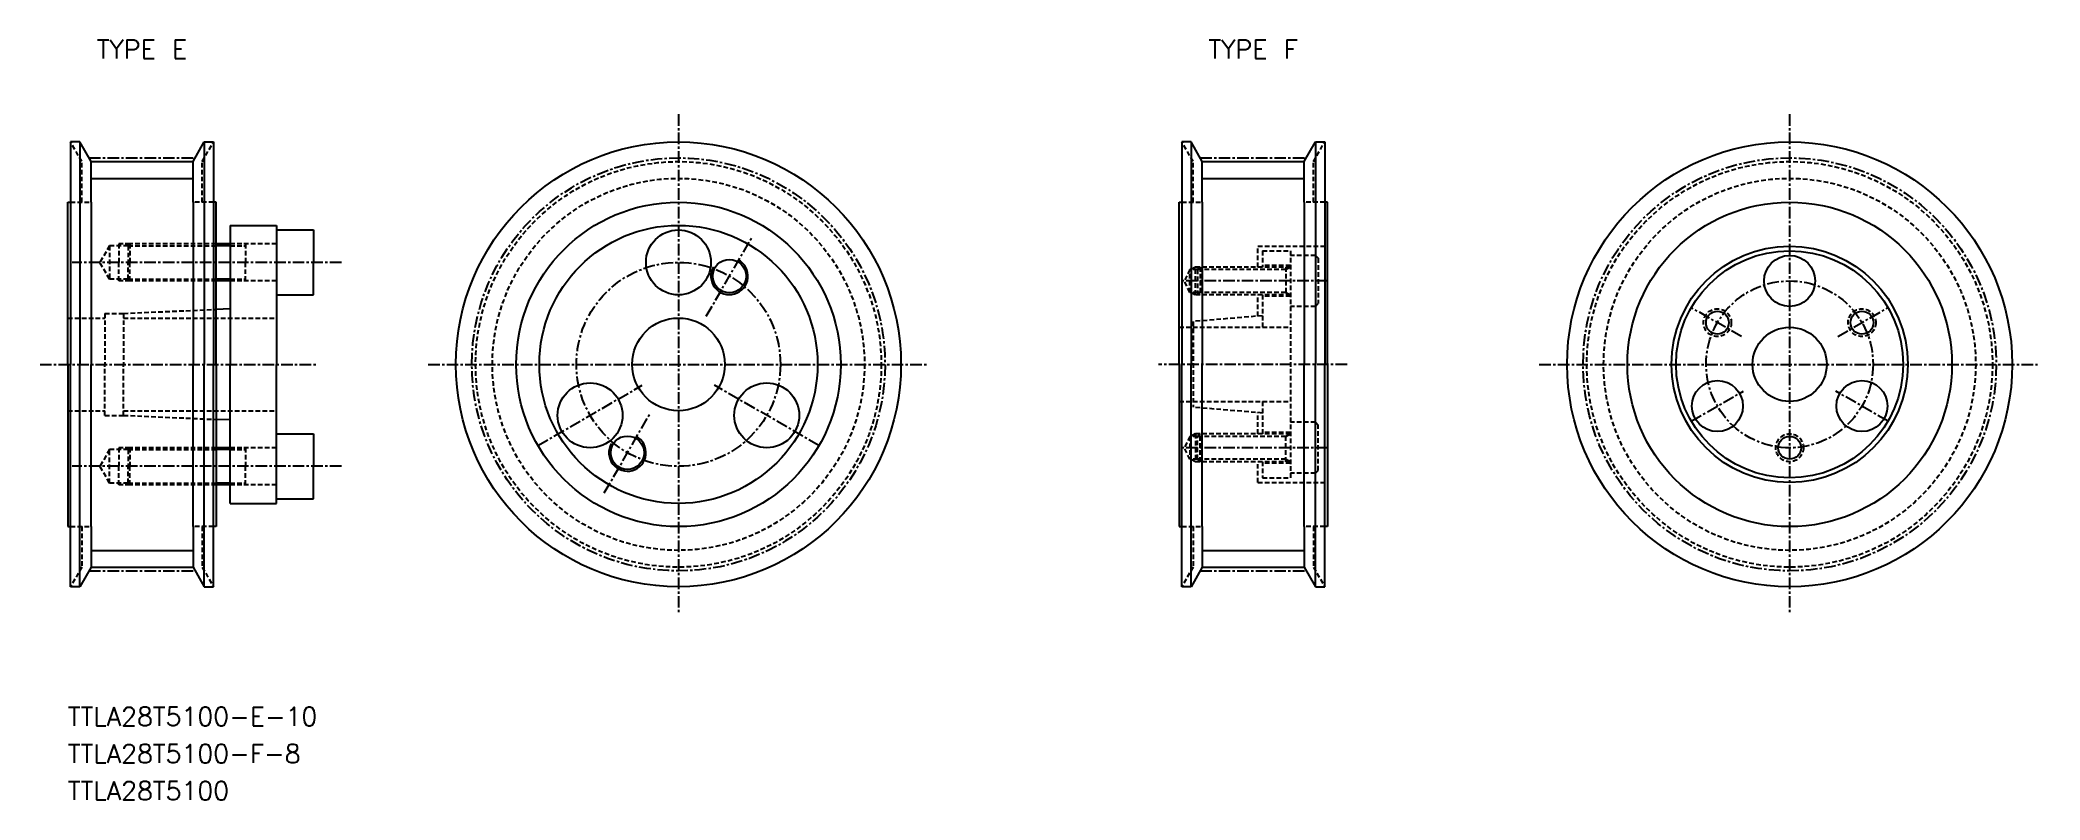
# Model space of a CAD drawing. Extents: x 4701 to 4917, y 16907 to 16989.
import ezdxf
from ezdxf.enums import TextEntityAlignment as Align

# ---------------------------------------------------------------- set-up
doc = ezdxf.new("R2010")
doc.units = 0
doc.linetypes.add('CENTER', pattern=[2, 1.25, -0.25, 0.25, -0.25])
doc.linetypes.add('DASHED', pattern=[0.75, 0.5, -0.25])
doc.layers.get('0').update_dxf_attribs({"linetype": 'CONTINUOUS'})
doc.layers.add('CENTER', color=1, linetype='CENTER')
doc.styles.add('MISUMI', font='txt.shx')

msp = doc.modelspace()

# ---------------------------------------------------------------- linework, layer by layer
at = {"color": 1, "linetype": 'CENTER'}
for p, q in [((4769.91, 16981.36), (4769.91, 16927.36)), ((4889.76, 16981.36), (4889.76, 16927.36)), ((4706.32, 16976.64), (4717.78, 16976.64)), ((4826.18, 16976.64), (4837.63, 16976.64)), ((4701.05, 16954.36), (4730.97, 16954.36)), ((4742.91, 16954.36), (4796.91, 16954.36)), ((4862.76, 16954.36), (4916.76, 16954.36)), ((4706.32, 16932.08), (4717.78, 16932.08)), ((4826.18, 16932.08), (4837.63, 16932.08))]:
    msp.add_line(p, q, dxfattribs=at)
at = {"color": 7, "linetype": 'CONTINUOUS'}
for p, q in [((4705.35, 16978.36), (4704.35, 16978.36)), ((4704.35, 16978.36), (4704.35, 16954.36)), ((4706.55, 16976.23), (4705.35, 16978.36)), ((4705.35, 16978.36), (4705.35, 16954.36)), ((4717.55, 16976.23), (4718.75, 16978.36)), ((4718.75, 16978.36), (4719.75, 16978.36)), ((4718.75, 16978.36), (4718.75, 16954.36)), ((4719.75, 16978.36), (4719.75, 16954.36)), ((4825.21, 16978.36), (4824.21, 16978.36)), ((4824.21, 16978.36), (4824.21, 16954.36)), ((4826.41, 16976.23), (4825.21, 16978.36)), ((4825.21, 16978.36), (4825.21, 16954.36)), ((4837.41, 16976.23), (4838.61, 16978.36)), ((4838.61, 16978.36), (4839.61, 16978.36)), ((4838.61, 16978.36), (4838.61, 16954.36)), ((4839.61, 16978.36), (4839.61, 16954.36)), ((4706.55, 16971.86), (4706.55, 16976.23)), ((4706.55, 16976.23), (4717.55, 16976.23)), ((4717.55, 16971.86), (4717.55, 16976.23)), ((4826.41, 16971.86), (4826.41, 16976.23)), ((4826.41, 16976.23), (4837.41, 16976.23)), ((4837.41, 16971.86), (4837.41, 16976.23)), ((4704.05, 16971.86), (4704.35, 16971.86)), ((4704.05, 16954.36), (4704.05, 16971.86)), ((4706.55, 16971.86), (4706.55, 16954.36)), ((4717.55, 16971.86), (4717.55, 16954.36)), ((4720.05, 16971.86), (4719.75, 16971.86)), ((4720.05, 16954.36), (4720.05, 16971.86)), ((4823.91, 16971.86), (4824.21, 16971.86)), ((4823.91, 16954.36), (4823.91, 16971.86)), ((4826.41, 16971.86), (4826.41, 16954.36)), ((4837.41, 16971.86), (4837.41, 16954.36)), ((4839.91, 16971.86), (4839.61, 16971.86)), ((4839.91, 16954.36), (4839.91, 16971.86)), ((4721.55, 16969.36), (4726.55, 16969.36)), ((4721.55, 16969.36), (4721.55, 16967.36)), ((4726.55, 16969.36), (4726.55, 16968.86)), ((4726.55, 16968.86), (4726.55, 16961.86)), ((4726.55, 16968.86), (4730.55, 16968.86)), ((4730.55, 16968.86), (4730.55, 16965.36)), ((4721.55, 16967.36), (4720.05, 16967.36)), ((4721.55, 16967.36), (4721.55, 16963.36)), ((4730.55, 16961.86), (4730.55, 16965.36)), ((4721.55, 16963.36), (4720.05, 16963.36)), ((4721.55, 16963.36), (4721.55, 16960.36)), ((4726.55, 16961.86), (4726.55, 16954.36)), ((4726.55, 16961.86), (4730.55, 16961.86)), ((4721.55, 16960.36), (4720.05, 16960.29)), ((4721.55, 16960.36), (4721.55, 16954.36)), ((4704.05, 16954.36), (4704.05, 16936.86)), ((4704.35, 16930.36), (4704.35, 16954.36)), ((4705.35, 16930.36), (4705.35, 16954.36)), ((4706.55, 16936.86), (4706.55, 16954.36)), ((4717.55, 16936.86), (4717.55, 16954.36)), ((4718.75, 16930.36), (4718.75, 16954.36)), ((4719.75, 16930.36), (4719.75, 16954.36)), ((4720.05, 16954.36), (4720.05, 16936.86)), ((4721.55, 16948.36), (4721.55, 16954.36)), ((4726.55, 16946.86), (4726.55, 16954.36)), ((4823.91, 16954.36), (4823.91, 16936.86)), ((4824.21, 16930.36), (4824.21, 16954.36)), ((4825.21, 16930.36), (4825.21, 16954.36)), ((4826.41, 16936.86), (4826.41, 16954.36)), ((4837.41, 16936.86), (4837.41, 16954.36)), ((4838.61, 16930.36), (4838.61, 16954.36)), ((4839.61, 16930.36), (4839.61, 16954.36)), ((4839.91, 16954.36), (4839.91, 16936.86)), ((4721.55, 16948.36), (4720.05, 16948.42)), ((4721.55, 16945.36), (4721.55, 16948.36)), ((4726.55, 16939.86), (4726.55, 16946.86)), ((4726.55, 16946.86), (4730.55, 16946.86)), ((4730.55, 16946.86), (4730.55, 16943.36)), ((4721.55, 16945.36), (4720.05, 16945.36)), ((4721.55, 16941.36), (4721.55, 16945.36)), ((4730.55, 16939.86), (4730.55, 16943.36)), ((4721.55, 16941.36), (4720.05, 16941.36)), ((4721.55, 16939.36), (4721.55, 16941.36)), ((4721.55, 16939.36), (4726.55, 16939.36)), ((4726.55, 16939.86), (4730.55, 16939.86)), ((4726.55, 16939.36), (4726.55, 16939.86)), ((4704.05, 16936.86), (4704.35, 16936.86)), ((4706.55, 16936.86), (4706.55, 16932.48)), ((4717.55, 16936.86), (4717.55, 16932.48)), ((4720.05, 16936.86), (4719.75, 16936.86)), ((4823.91, 16936.86), (4824.21, 16936.86)), ((4826.41, 16936.86), (4826.41, 16932.48)), ((4837.41, 16936.86), (4837.41, 16932.48)), ((4839.91, 16936.86), (4839.61, 16936.86)), ((4706.55, 16932.48), (4705.35, 16930.36)), ((4706.55, 16932.48), (4717.55, 16932.48)), ((4717.55, 16932.48), (4718.75, 16930.36)), ((4826.41, 16932.48), (4825.21, 16930.36)), ((4826.41, 16932.48), (4837.41, 16932.48)), ((4837.41, 16932.48), (4838.61, 16930.36)), ((4705.35, 16930.36), (4704.35, 16930.36)), ((4718.75, 16930.36), (4719.75, 16930.36)), ((4825.21, 16930.36), (4824.21, 16930.36)), ((4838.61, 16930.36), (4839.61, 16930.36))]:
    msp.add_line(p, q, dxfattribs=at)
at = {"color": 3, "linetype": 'DASHED'}
for p, q in [((4705.55, 16976.23), (4704.35, 16978.36)), ((4718.55, 16976.23), (4719.75, 16978.36)), ((4825.41, 16976.23), (4824.21, 16978.36)), ((4838.41, 16976.23), (4839.61, 16978.36)), ((4705.55, 16971.86), (4705.55, 16976.23)), ((4718.55, 16971.86), (4718.55, 16976.23)), ((4825.41, 16971.86), (4825.41, 16976.23)), ((4838.41, 16971.86), (4838.41, 16976.23)), ((4704.35, 16971.86), (4706.55, 16971.86)), ((4719.75, 16971.86), (4717.55, 16971.86)), ((4824.21, 16971.86), (4826.41, 16971.86)), ((4839.61, 16971.86), (4837.41, 16971.86)), ((4708.55, 16967.16), (4707.51, 16965.36)), ((4708.55, 16967.16), (4708.55, 16963.56)), ((4710.55, 16967.16), (4708.55, 16967.16)), ((4710.75, 16967.36), (4709.55, 16967.36)), ((4709.55, 16967.36), (4709.55, 16965.36)), ((4710.75, 16967.36), (4710.55, 16967.16)), ((4710.55, 16967.16), (4720.05, 16967.16)), ((4710.55, 16967.16), (4710.55, 16965.36)), ((4720.05, 16967.36), (4710.75, 16967.36)), ((4710.75, 16967.36), (4710.75, 16965.36)), ((4726.55, 16967.36), (4721.55, 16967.36)), ((4721.55, 16967.16), (4723.21, 16967.16)), ((4723.21, 16967.36), (4723.21, 16965.36)), ((4832.41, 16967.11), (4839.91, 16967.11)), ((4832.41, 16964.86), (4832.41, 16967.11)), ((4832.91, 16966.61), (4835.91, 16966.61)), ((4832.91, 16966.61), (4832.91, 16964.86)), ((4835.91, 16966.61), (4835.91, 16942.11)), ((4838.61, 16966.11), (4835.91, 16966.11)), ((4838.61, 16966.11), (4838.61, 16960.61)), ((4838.61, 16966.11), (4838.91, 16965.81)), ((4708.55, 16963.56), (4707.51, 16965.36)), ((4709.55, 16963.36), (4709.55, 16965.36)), ((4710.55, 16963.56), (4710.55, 16965.36)), ((4710.75, 16963.36), (4710.75, 16965.36)), ((4723.21, 16963.36), (4723.21, 16965.36)), ((4825.07, 16964.59), (4824.48, 16963.36)), ((4825.91, 16964.59), (4825.07, 16964.59)), ((4825.07, 16962.13), (4825.07, 16964.59)), ((4825.66, 16964.86), (4825.19, 16964.59)), ((4826.18, 16964.86), (4825.66, 16964.86)), ((4825.66, 16961.86), (4825.66, 16964.86)), ((4825.91, 16964.59), (4826.18, 16964.86)), ((4835.41, 16964.59), (4825.91, 16964.59)), ((4825.91, 16964.59), (4825.91, 16962.13)), ((4835.91, 16964.86), (4826.18, 16964.86)), ((4826.18, 16964.86), (4826.18, 16961.86)), ((4835.91, 16965.01), (4832.91, 16965.01)), ((4835.41, 16964.86), (4835.41, 16961.86)), ((4835.41, 16964.59), (4835.87, 16964.86)), ((4838.91, 16965.81), (4838.91, 16960.91)), ((4710.55, 16963.56), (4708.55, 16963.56)), ((4710.75, 16963.36), (4709.55, 16963.36)), ((4710.55, 16963.56), (4720.05, 16963.56)), ((4710.75, 16963.36), (4710.55, 16963.56)), ((4720.05, 16963.36), (4710.75, 16963.36)), ((4721.55, 16963.56), (4723.21, 16963.56)), ((4726.55, 16963.36), (4721.55, 16963.36)), ((4825.07, 16962.13), (4824.48, 16963.36)), ((4824.49, 16963.36), (4824.49, 16963.36)), ((4825.05, 16962.16), (4825.05, 16962.16)), ((4825.91, 16962.13), (4825.07, 16962.13)), ((4825.64, 16961.86), (4825.17, 16962.13)), ((4826.18, 16961.86), (4825.64, 16961.86)), ((4835.41, 16962.13), (4825.91, 16962.13)), ((4826.18, 16961.86), (4825.91, 16962.13)), ((4835.91, 16961.86), (4826.18, 16961.86)), ((4832.41, 16959.57), (4832.41, 16961.86)), ((4832.91, 16961.86), (4832.91, 16958.36)), ((4835.91, 16961.71), (4832.91, 16961.71)), ((4835.41, 16962.13), (4835.87, 16961.86)), ((4708.05, 16959.86), (4710.05, 16959.86)), ((4708.05, 16959.86), (4708.05, 16954.36)), ((4710.05, 16959.86), (4720.05, 16960.29)), ((4710.05, 16959.86), (4710.05, 16954.36)), ((4832.91, 16959.61), (4825.41, 16958.98)), ((4838.61, 16960.61), (4835.91, 16960.61)), ((4838.61, 16960.61), (4838.91, 16960.91)), ((4704.05, 16959.36), (4708.05, 16959.36)), ((4710.05, 16959.36), (4726.55, 16959.36)), ((4823.91, 16958.36), (4825.41, 16958.36)), ((4825.41, 16958.98), (4825.41, 16949.73)), ((4825.41, 16958.36), (4835.91, 16958.36)), ((4708.05, 16948.86), (4708.05, 16954.36)), ((4710.05, 16948.86), (4710.05, 16954.36)), ((4704.05, 16949.36), (4708.05, 16949.36)), ((4708.05, 16948.86), (4710.05, 16948.86)), ((4710.05, 16949.36), (4726.55, 16949.36)), ((4710.05, 16948.86), (4720.05, 16948.42)), ((4823.91, 16950.36), (4825.41, 16950.36)), ((4825.41, 16950.36), (4835.91, 16950.36)), ((4832.91, 16949.11), (4825.41, 16949.73)), ((4832.41, 16946.86), (4832.41, 16949.15)), ((4832.91, 16950.36), (4832.91, 16946.86)), ((4825.07, 16946.59), (4824.48, 16945.36)), ((4825.07, 16946.59), (4825.07, 16944.13)), ((4825.91, 16946.59), (4825.07, 16946.59)), ((4825.64, 16946.86), (4825.17, 16946.59)), ((4826.18, 16946.86), (4825.64, 16946.86)), ((4825.66, 16946.86), (4825.66, 16943.86)), ((4826.18, 16946.86), (4825.91, 16946.59)), ((4835.41, 16946.59), (4825.91, 16946.59)), ((4825.91, 16944.13), (4825.91, 16946.59)), ((4835.91, 16946.86), (4826.18, 16946.86)), ((4826.18, 16943.86), (4826.18, 16946.86)), ((4835.91, 16947.01), (4832.91, 16947.01)), ((4835.41, 16943.86), (4835.41, 16946.86)), ((4835.41, 16946.59), (4835.87, 16946.86)), ((4838.61, 16948.11), (4835.91, 16948.11)), ((4838.61, 16942.61), (4838.61, 16948.11)), ((4838.61, 16948.11), (4838.91, 16947.81)), ((4838.91, 16942.91), (4838.91, 16947.81)), ((4708.55, 16945.16), (4707.51, 16943.36)), ((4710.55, 16945.16), (4708.55, 16945.16)), ((4708.55, 16941.56), (4708.55, 16945.16)), ((4710.75, 16945.36), (4709.55, 16945.36)), ((4709.55, 16945.36), (4709.55, 16943.36)), ((4710.75, 16945.36), (4710.55, 16945.16)), ((4710.55, 16945.16), (4720.05, 16945.16)), ((4710.55, 16945.16), (4710.55, 16943.36)), ((4720.05, 16945.36), (4710.75, 16945.36)), ((4710.75, 16945.36), (4710.75, 16943.36)), ((4726.55, 16945.36), (4721.55, 16945.36)), ((4721.55, 16945.16), (4723.21, 16945.16)), ((4723.21, 16945.36), (4723.21, 16943.36)), ((4825.07, 16944.13), (4824.48, 16945.36)), ((4824.49, 16945.36), (4824.49, 16945.36)), ((4825.05, 16946.56), (4825.05, 16946.56)), ((4708.55, 16941.56), (4707.51, 16943.36)), ((4709.55, 16941.36), (4709.55, 16943.36)), ((4710.55, 16941.56), (4710.55, 16943.36)), ((4710.75, 16941.36), (4710.75, 16943.36)), ((4723.21, 16941.36), (4723.21, 16943.36)), ((4825.91, 16944.13), (4825.07, 16944.13)), ((4825.66, 16943.86), (4825.19, 16944.13)), ((4826.18, 16943.86), (4825.66, 16943.86)), ((4835.41, 16944.13), (4825.91, 16944.13)), ((4825.91, 16944.13), (4826.18, 16943.86)), ((4835.91, 16943.86), (4826.18, 16943.86)), ((4832.41, 16941.61), (4832.41, 16943.86)), ((4832.91, 16943.86), (4832.91, 16942.11)), ((4835.91, 16943.71), (4832.91, 16943.71)), ((4835.41, 16944.13), (4835.87, 16943.86)), ((4838.61, 16942.61), (4835.91, 16942.61)), ((4838.61, 16942.61), (4838.91, 16942.91)), ((4710.55, 16941.56), (4708.55, 16941.56)), ((4710.75, 16941.36), (4709.55, 16941.36)), ((4710.55, 16941.56), (4720.05, 16941.56)), ((4710.75, 16941.36), (4710.55, 16941.56)), ((4720.05, 16941.36), (4710.75, 16941.36)), ((4721.55, 16941.56), (4723.21, 16941.56)), ((4726.55, 16941.36), (4721.55, 16941.36)), ((4832.41, 16941.61), (4839.91, 16941.61)), ((4832.91, 16942.11), (4835.91, 16942.11)), ((4704.35, 16936.86), (4706.55, 16936.86)), ((4705.55, 16936.86), (4705.55, 16932.48)), ((4719.75, 16936.86), (4717.55, 16936.86)), ((4718.55, 16936.86), (4718.55, 16932.48)), ((4824.21, 16936.86), (4826.41, 16936.86)), ((4825.41, 16936.86), (4825.41, 16932.48)), ((4839.61, 16936.86), (4837.41, 16936.86)), ((4838.41, 16936.86), (4838.41, 16932.48)), ((4705.55, 16932.48), (4704.35, 16930.36)), ((4718.55, 16932.48), (4719.75, 16930.36)), ((4825.41, 16932.48), (4824.21, 16930.36)), ((4838.41, 16932.48), (4839.61, 16930.36))]:
    msp.add_line(p, q, dxfattribs=at)
at = {"color": 3, "linetype": 'CONTINUOUS'}
for p, q in [((4706.55, 16974.43), (4717.55, 16974.43)), ((4826.41, 16974.43), (4837.41, 16974.43)), ((4706.55, 16934.28), (4717.55, 16934.28)), ((4826.41, 16934.28), (4837.41, 16934.28))]:
    msp.add_line(p, q, dxfattribs=at)
at = {"color": 3}
for p, q in [((4721.55, 16967.16), (4720.05, 16967.16)), ((4721.55, 16963.56), (4720.05, 16963.56)), ((4721.55, 16945.16), (4720.05, 16945.16)), ((4721.55, 16941.56), (4720.05, 16941.56))]:
    msp.add_line(p, q, dxfattribs=at)
at = {"color": 7, "linetype": 'CONTINUOUS'}
for centre, radius in [((4769.91, 16954.36), 24), ((4889.76, 16954.36), 24), ((4769.91, 16954.36), 17.5), ((4889.76, 16954.36), 17.5), ((4769.91, 16954.36), 15), ((4769.91, 16954.36), 15), ((4769.91, 16954.36), 15), ((4769.91, 16965.36), 3.5), ((4889.76, 16954.36), 12.75), ((4889.76, 16954.36), 12.25), ((4889.76, 16963.36), 2.75), ((4775.41, 16963.88), 1.8), ((4881.97, 16958.86), 1.23), ((4897.56, 16958.86), 1.23), ((4769.91, 16954.36), 5), ((4889.76, 16954.36), 4), ((4760.38, 16948.86), 3.5), ((4779.43, 16948.86), 3.5), ((4881.97, 16949.86), 2.75), ((4897.56, 16949.86), 2.75), ((4764.41, 16944.83), 1.8), ((4889.76, 16945.36), 1.23)]:
    msp.add_circle(centre, radius, dxfattribs=at)
at = {"color": 1, "linetype": 'CENTER'}
for centre in [(4769.91, 16954.36), (4889.76, 16954.36)]:
    msp.add_circle(centre, 22.28, dxfattribs=at)
at = {"color": 3, "linetype": 'DASHED'}
for centre, radius in [((4769.91, 16954.36), 21.88), ((4889.76, 16954.36), 21.88), ((4769.91, 16954.36), 20.07), ((4889.76, 16954.36), 20.07), ((4881.97, 16958.86), 1.5), ((4897.56, 16958.86), 1.5), ((4889.76, 16945.36), 1.5)]:
    msp.add_circle(centre, radius, dxfattribs=at)
at = {"color": 3, "linetype": 'CONTINUOUS'}
for centre in [(4775.41, 16963.88), (4764.41, 16944.83)]:
    msp.add_arc(centre, 2, 150, 62, dxfattribs=at)
at = {"layer": 'CENTER', "color": 1, "linetype": 'CENTER'}
for p, q in [((4772.91, 16959.55), (4777.91, 16968.21)), ((4733.55, 16965.36), (4704.51, 16965.36)), ((4839.91, 16963.36), (4824.03, 16963.36)), ((4884.57, 16957.36), (4879.15, 16960.48)), ((4894.96, 16957.36), (4900.37, 16960.48)), ((4842.04, 16954.36), (4821.67, 16954.36)), ((4754.75, 16945.61), (4766.01, 16952.11)), ((4785.06, 16945.61), (4773.8, 16952.11)), ((4879.15, 16948.23), (4884.78, 16951.48)), ((4900.37, 16948.23), (4894.74, 16951.48)), ((4761.91, 16940.5), (4766.91, 16949.16)), ((4839.91, 16945.36), (4824.03, 16945.36)), ((4733.55, 16943.36), (4704.51, 16943.36))]:
    msp.add_line(p, q, dxfattribs=at)
for centre, radius in [((4769.91, 16954.36), 11), ((4889.76, 16954.36), 9)]:
    msp.add_circle(centre, radius, dxfattribs=at)

# ---------------------------------------------------------------- texts
at = {"color": 7, "linetype": 'CONTINUOUS', "style": 'MISUMI'}
for s, p in [('TYPE E', (4712.05, 16988.36)), ('TYPE F', (4831.91, 16988.36))]:
    msp.add_text(s, height=2, dxfattribs=at).set_placement(p, align=Align.MIDDLE_CENTER)
for s, p in [('TTLA28T5100-E-10', (4704.05, 16915.36)), ('TTLA28T5100-F-8', (4704.05, 16911.36)), ('TTLA28T5100', (4704.05, 16907.36))]:
    msp.add_text(s, height=2, dxfattribs=at).set_placement(p)

doc.saveas('drawing.dxf')
